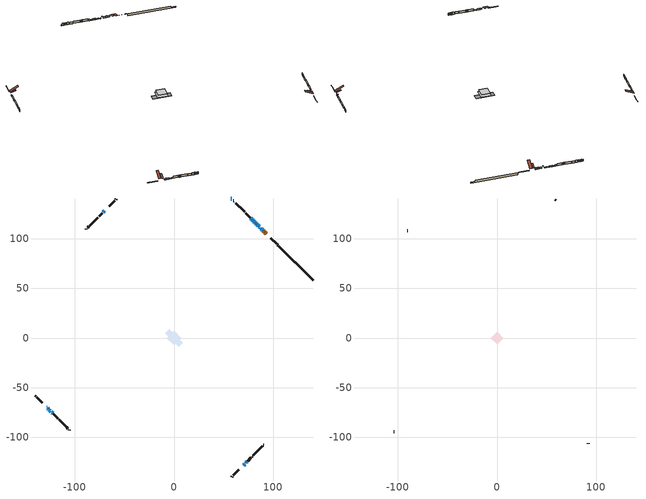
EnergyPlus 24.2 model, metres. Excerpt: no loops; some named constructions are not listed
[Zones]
conditioned space
 floor outside (Floor1 construction): -0.94,0 0,0.94 0.94,0 0,-0.94 z1.28
 floor adiabatic (AdiabaticFloorConstruction): -7.33,0 0,7.33 7.33,0 0,-7.33 z1.28
 floor foundation (Slab1 construction): -8.65,4.88 -4.88,8.65 8.65,-4.88 4.88,-8.65 z-1.01
 wall outside (RimJoist1 construction): 58.08,-140.22 58.96,-139.35 / -140.22,-58.08 -139.35,-58.96 / -58.08,140.22 -58.96,139.35 / 104.97,93.33 104.1,94.21 z1.28:1.58
 wall outside (RimJoist2 construction): 59.62,-138.69 65.57,-132.74 / -138.69,-59.62 -132.74,-65.57 / -59.62,138.69 -65.57,132.74 / 103.44,94.86 97.49,100.82 z1.28:1.58
 wall outside (AdiabaticWallConstruction 1): 92.91,105.4 91.8,106.51 / 91.14,107.16 90.24,108.07 z1.28:3.31
 wall outside (AdiabaticWallConstruction): -128.16,-70.15 -127.87,-70.44 / -124.21,-74.09 -123.6,-74.71 / 86.31,112 85.52,112.79 / -122.95,-75.36 -122.33,-75.97 z1.28:2.2; -127.21,-71.09 -126.78,-71.53 / 81.4,116.91 80.43,117.88 z1.28:2.75; -126.12,-72.18 -124.87,-73.44 / 89.59,108.72 88.08,110.23 / 78.4,119.91 77.53,120.77 / 58.08,140.22 57.47,140.22 z1.28:2.86; 70.15,-128.16 71.14,-127.17 z1.28:2.8; 84.86,113.45 84.14,114.17 / 79.77,118.53 79.05,119.25 z1.28:2.25; 83.49,114.82 83.11,115.2 z1.28:2.17; -70.15,128.16 -71.55,126.76 z1.28:2.27; 82.45,115.86 82.06,116.25 / 73.1,-125.21 73.49,-124.82 z1.28:2.81
 wall outside (Wall10 construction): 74.15,-124.16 77.55,-120.76 / -121.68,-76.63 -118.28,-80.03 / -72.21,126.1 -75.61,122.7 / 76.88,121.43 73.48,124.83 z1.28:3.72
 wall outside (Wall1 construction): 78.21,-120.1 78.4,-119.91 / -117.62,-80.69 -117.43,-80.88 / -76.26,122.04 -76.45,121.85 / 72.82,125.49 72.63,125.68 z1.28:3.72
 wall outside (Wall2 construction): 79.05,-119.25 79.24,-119.06 / -116.77,-81.53 -116.58,-81.72 / -77.11,121.2 -77.3,121.01 / 71.97,126.33 71.78,126.52 z1.28:3.72
 wall outside (Wall3 construction): 79.9,-118.41 84.39,-113.92 / -115.93,-82.38 -111.44,-86.87 / -77.96,120.35 -82.45,115.86 / 71.13,127.18 66.64,131.67 z1.28:3.72
 wall outside (Wall4 construction): 85.04,-113.26 87.1,-111.21 / -110.78,-87.53 -108.73,-89.58 / -83.1,115.2 -85.15,113.15 / 65.98,132.33 63.93,134.38 z1.28:3.72
 wall outside (Wall5 construction): 87.75,-110.55 88.86,-109.45 / -108.07,-90.23 -106.97,-91.34 / -85.81,112.5 -86.92,111.39 / 63.27,135.03 62.17,136.14 z1.28:3.72
 wall outside (Wall6 construction): 89.51,-108.79 89.6,-108.71 / -106.31,-92 -106.22,-92.08 / -87.57,110.73 -87.66,110.65 / 61.51,136.8 61.43,136.88 z1.28:3.72
 wall outside (Wall7 construction): 90.26,-108.05 90.34,-107.96 / -105.57,-92.74 -105.48,-92.83 / -88.32,109.99 -88.4,109.9 / 60.77,137.54 60.68,137.62 z1.28:3.72
 wall outside (Wall8 construction): 91,-107.31 91.19,-107.11 / -104.82,-93.48 -104.63,-93.68 / -89.06,109.25 -89.25,109.05 / 60.03,138.28 59.83,138.47 z1.28:3.72
 wall foundation (FoundationWall1 construction): 105.63,92.68,-1.01 105.63,92.68,1.28 136.76,61.54,1.28 136.76,61.54,0.05 140.22,58.08,0.05 140.22,58.08,-1.01
 window (WindowConstruction 10): -128.16,-70.15 -127.87,-70.44 z1.28:2.19
 window (WindowConstruction 5): -127.21,-71.09 -126.78,-71.53 z1.28:2.75
 window (WindowConstruction 6): -126.12,-72.18 -124.87,-73.44 z1.28:2.86
 window (WindowConstruction 7): 89.58,108.72 88.08,110.23 z1.28:2.86
 window (WindowConstruction 8): 70.15,-128.16 71.14,-127.17 z1.28:2.8
 window (WindowConstruction 9): -124.21,-74.1 -123.6,-74.71 z1.28:2.19
 window (WindowConstruction 16): 86.31,112 85.52,112.79 z1.28:2.19
 window (WindowConstruction 13): 84.86,113.45 84.14,114.17 z1.28:2.25
 window (WindowConstruction 14): 83.48,114.82 83.11,115.2 z1.28:2.17
 window (WindowConstruction 15): -70.15,128.16 -71.55,126.76 z1.28:2.27
 window (WindowConstruction 11): 82.45,115.86 82.06,116.25 z1.28:2.8
 window (WindowConstruction 12): 73.1,-125.21 73.49,-124.82 z1.28:2.8
 window (WindowConstruction): 81.4,116.91 80.43,117.88 z1.28:2.75
 window (WindowConstruction 1): 79.77,118.53 79.05,119.25 z1.28:2.25
 window (WindowConstruction 2): 78.4,119.91 77.54,120.77 z1.28:2.86
 window (WindowConstruction 3): 58.08,140.22 57.47,140.22 z1.28:2.86
 window (WindowConstruction 4): -122.94,-75.36 -122.33,-75.97 z1.28:2.19
 door (Door): 92.91,105.4 91.8,106.51 z1.28:3.31
 door (Door 1): 91.14,107.16 90.24,108.06 z1.28:3.31
 ceiling adiabatic (AdiabaticFloorConstruction): 0,-7.33 7.33,0 0,7.33 -7.33,0 z1.28
 roof outside (Roof2 construction): 69.49,-128.82,3.72 65.88,-125.2,5.42 64.93,-126.16,5.42 68.54,-129.77,3.72; -128.82,-69.49,3.72 -125.2,-65.88,5.42 -126.16,-64.93,5.42 -129.77,-68.54,3.72; -69.49,128.82,3.72 -65.88,125.2,5.42 -64.93,126.16,5.42 -68.54,129.77,3.72; 93.57,104.74,3.72 89.96,101.13,5.42 90.91,100.18,5.42 94.52,103.79,3.72
 roof outside (AdiabaticRoofConstruction): 86.96,111.35,3.72 86.53,110.91,3.92 86.99,110.45,3.92 87.42,110.89,3.72; 72.44,-125.87,3.72 71.83,-125.25,4.01 71.18,-125.9,4.01 71.79,-126.52,3.72
 skylight (SkylightConstruction): 86.96,111.34,3.72 86.53,110.91,3.92 86.99,110.45,3.92 87.42,110.89,3.72
 skylight (SkylightConstruction 1): 72.44,-125.87,3.72 71.83,-125.25,4.01 71.18,-125.9,4.01 71.79,-126.51,3.72
attic - vented
 floor to conditioned space (Floor2 construction Reversed): -6.28,0 0,6.28 6.28,0 0,-6.28 z3.72
 wall outside (Wall9 construction): 91.85,-106.46 92.29,-106.02 / -103.97,-94.33 -103.54,-94.77 / -89.91,108.4 -90.34,107.96 / 59.18,139.13 58.74,139.57 z1.28:3.72
 roof outside (Roof1 construction): 67.88,-130.42,3.72 61.95,-124.49,7.91 60.29,-126.15,7.91 66.22,-132.08,3.72; -130.42,-67.88,3.72 -124.49,-61.95,7.91 -126.15,-60.29,7.91 -132.08,-66.22,3.72; -67.88,130.42,3.72 -61.95,124.49,7.91 -60.29,126.15,7.91 -66.22,132.08,3.72; 95.17,103.13,3.72 89.24,97.2,7.91 90.9,95.54,7.91 96.83,101.47,3.72
[Schedule:Day:Interval]
clothes dryer exhaust 0 schedule day: No, 01:00, 0.123457, 02:00, 0.0740741, 03:00, 0.0493827, 04:00, 0.0246914, 05:00, 0.0493827, 06:00, 0.0740741, 07:00, 0.197531, 08:00, 0.395062, 09:00, 0.592593, 10:00, 0.839506, 11:00, 0.962963, 12:00, 1, 13:00, 0.91358, 14:00, 0.82716, 15:00, 0.716049, 16:00, 0.753086, 17:00, 0.679012, 18:00, 0.666667, 20:00, 0.62963, 21:00, 0.641975, 22:00, 0.666667, 23:00, 0.54321, 24:00, 0.296296
clothes dryer exhaust 0 schedule default day; cooling season schedule day; cooling season schedule day 2; cooling season schedule default day; exterior lighting schedule default day; natural vent schedule default day: No, 24:00, 0
cooling season schedule day 1: No, 24:00, 1
exterior lighting schedule day 10: No, 01:00, 0.552381, 03:00, 0.510952, 05:00, 0.483333, 06:00, 0.538571, 07:00, 0.607619, 08:00, 0.56619, 09:00, 0.428095, 10:00, 0.345238, 12:00, 0.331429, 13:00, 0.345238, 14:00, 0.386667, 15:00, 0.414286, 16:00, 0.483333, 17:00, 0.607619, 18:00, 0.773333, 19:00, 0.88381, 20:00, 0.939048, 21:00, 0.966667, 22:00, 0.897619, 23:00, 0.773333, 24:00, 0.649048
exterior lighting schedule day 11: No, 01:00, 0.571429, 03:00, 0.528571, 05:00, 0.5, 06:00, 0.557143, 07:00, 0.628571, 08:00, 0.585714, 09:00, 0.442857, 10:00, 0.357143, 12:00, 0.342857, 13:00, 0.357143, 14:00, 0.4, 15:00, 0.428571, 16:00, 0.5, 17:00, 0.628571, 18:00, 0.8, 19:00, 0.914286, 20:00, 0.971429, 21:00, 1, 22:00, 0.928571, 23:00, 0.8, 24:00, 0.671429
exterior lighting schedule day 9: No, 01:00, 0.509524, 03:00, 0.47131, 05:00, 0.445833, 06:00, 0.496786, 07:00, 0.560476, 08:00, 0.522262, 09:00, 0.394881, 10:00, 0.318452, 12:00, 0.305714, 13:00, 0.318452, 14:00, 0.356667, 15:00, 0.382143, 16:00, 0.445833, 17:00, 0.560476, 18:00, 0.713333, 19:00, 0.815238, 20:00, 0.86619, 21:00, 0.891667, 22:00, 0.827976, 23:00, 0.713333, 24:00, 0.59869
[Schedule:Week:Daily]
clothes dryer exhaust 0 schedule Week Rule - Jan1-Dec31: clothes dryer exhaust 0 schedule day, clothes dryer exhaust 0 schedule day, clothes dryer exhaust 0 schedule day, clothes dryer exhaust 0 schedule day, clothes dryer exhaust 0 schedule day, clothes dryer exhaust 0 schedule day, clothes dryer exhaust 0 schedule day, clothes dryer exhaust 0 schedule default day, clothes dryer exhaust 0 schedule default day, clothes dryer exhaust 0 schedule default day, clothes dryer exhaust 0 schedule default day, clothes dryer exhaust 0 schedule default day
cooling season schedule Week Rule - Jan1-May26: cooling season schedule day, cooling season schedule day, cooling season schedule day, cooling season schedule day, cooling season schedule day, cooling season schedule day, cooling season schedule day, cooling season schedule default day, cooling season schedule default day, cooling season schedule default day, cooling season schedule default day, cooling season schedule default day
cooling season schedule Week Rule - May27-Jun2: cooling season schedule day, cooling season schedule day, cooling season schedule day, cooling season schedule day, cooling season schedule day, cooling season schedule day 1, cooling season schedule day 1, cooling season schedule default day, cooling season schedule default day, cooling season schedule default day, cooling season schedule default day, cooling season schedule default day
cooling season schedule Week Rule - Jun3-Aug25: cooling season schedule day 1, cooling season schedule day 1, cooling season schedule day 1, cooling season schedule day 1, cooling season schedule day 1, cooling season schedule day 1, cooling season schedule day 1, cooling season schedule default day, cooling season schedule default day, cooling season schedule default day, cooling season schedule default day, cooling season schedule default day
cooling season schedule Week Rule - Aug26-Sep1: cooling season schedule day 1, cooling season schedule day 1, cooling season schedule day 1, cooling season schedule day 1, cooling season schedule day 1, cooling season schedule day 1, cooling season schedule day 2, cooling season schedule default day, cooling season schedule default day, cooling season schedule default day, cooling season schedule default day, cooling season schedule default day
cooling season schedule Week Rule - Sep2-Dec31: cooling season schedule day 2, cooling season schedule day 2, cooling season schedule day 2, cooling season schedule day 2, cooling season schedule day 2, cooling season schedule day 2, cooling season schedule day 2, cooling season schedule default day, cooling season schedule default day, cooling season schedule default day, cooling season schedule default day, cooling season schedule default day
exterior lighting schedule Week Rule - Oct28-Nov3: exterior lighting schedule day 9, exterior lighting schedule day 9, exterior lighting schedule day 9, exterior lighting schedule day 9, exterior lighting schedule day 10, exterior lighting schedule day 10, exterior lighting schedule day 10, exterior lighting schedule default day, exterior lighting schedule default day, exterior lighting schedule default day, exterior lighting schedule default day, exterior lighting schedule default day
exterior lighting schedule Week Rule - Nov4-Nov24: exterior lighting schedule day 10, exterior lighting schedule day 10, exterior lighting schedule day 10, exterior lighting schedule day 10, exterior lighting schedule day 10, exterior lighting schedule day 10, exterior lighting schedule day 10, exterior lighting schedule default day, exterior lighting schedule default day, exterior lighting schedule default day, exterior lighting schedule default day, exterior lighting schedule default day
exterior lighting schedule Week Rule - Nov25-Dec1: exterior lighting schedule day 10, exterior lighting schedule day 10, exterior lighting schedule day 10, exterior lighting schedule day 10, exterior lighting schedule day 10, exterior lighting schedule day 10, exterior lighting schedule day 11, exterior lighting schedule default day, exterior lighting schedule default day, exterior lighting schedule default day, exterior lighting schedule default day, exterior lighting schedule default day
exterior lighting schedule Week Rule - Dec2-Dec31: exterior lighting schedule day 11, exterior lighting schedule day 11, exterior lighting schedule day 11, exterior lighting schedule day 11, exterior lighting schedule day 11, exterior lighting schedule day 11, exterior lighting schedule day 11, exterior lighting schedule default day, exterior lighting schedule default day, exterior lighting schedule default day, exterior lighting schedule default day, exterior lighting schedule default day
natural vent schedule Week Rule - Jan1-Dec31: natural vent schedule default day, natural vent schedule default day, natural vent schedule default day, natural vent schedule default day, natural vent schedule default day, natural vent schedule default day, natural vent schedule default day, natural vent schedule default day, natural vent schedule default day, natural vent schedule default day, natural vent schedule default day, natural vent schedule default day
[Schedule:Year]
clothes dryer exhaust 0 schedule: clothes dryer exhaust 0 schedule Week Rule - Jan1-Dec31, 1, 1, 12, 31
cooling season schedule: cooling season schedule Week Rule - Jan1-May26, 1, 1, 5, 26, cooling season schedule Week Rule - May27-Jun2, 5, 27, 6, 2, cooling season schedule Week Rule - Jun3-Aug25, 6, 3, 8, 25, cooling season schedule Week Rule - Aug26-Sep1, 8, 26, 9, 1, cooling season schedule Week Rule - Sep2-Dec31, 9, 2, 12, 31
natural vent schedule: natural vent schedule Week Rule - Jan1-Dec31, 1, 1, 12, 31
